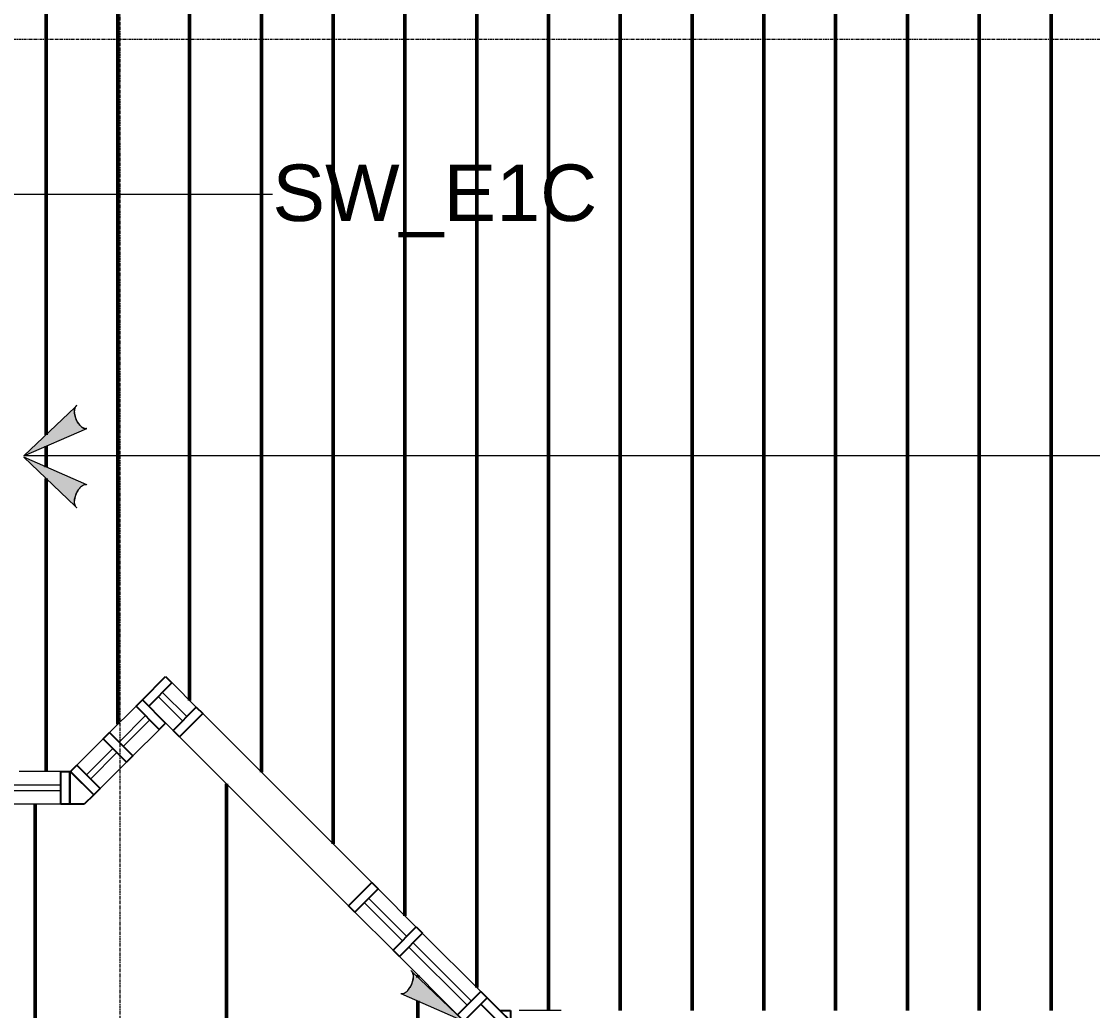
# Model space of a CAD drawing. Header units: inches. Extents: x -4036 to -1914, y 2 to 12338.
# Drawn here: x -2516.8 to -2337.7, y 11684.7 to 11850.2 of the extents above; entities that cross this region are included whole.
import ezdxf

# ---------------------------------------------------------------- set-up
doc = ezdxf.new("R2010")
doc.units = ezdxf.units.IN
doc.header["$MEASUREMENT"] = 0
doc.linetypes.add('Línea de rejilla', pattern=[0.875, 0.5, -0.125, 0.125, -0.125])
for name, color, linetype, lineweight in [('A-DETL-GENF', 92, 'Continuous', 9), ('A-GLAZ-CURT', 52, 'Continuous', 9), ('A-GLAZ-CWMG', 51, 'Continuous', 9), ('A-WALL-IDEN', 211, 'Continuous', 9), ('I-WALL', 2, 'Continuous', 9), ('S-BEAM', 12, 'Continuous', 9), ('S-BEAM-ANLY', 10, 'Continuous', 50), ('S-GRID', 1, 'Continuous', 9)]:
    doc.layers.add(name, color=color, linetype=linetype, lineweight=lineweight)
doc.styles.add('Arial', font='arial.ttf', dxfattribs={"height": 9.448819})

# ---------------------------------------------------------------- blocks, each defined once
blk = doc.blocks.new('Rectangular Mullion - 3 1_2_-1273269-FRAMING PLAN - 2ND FLOOR')
at = {"layer": 'A-GLAZ-CWMG'}
for p, q in [((-2426.57, 11684.74), (-2433.57, 11684.74)), ((-2426.57, 11681.24), (-2433.57, 11681.24))]:
    blk.add_line(p, q, dxfattribs=at)
blk = doc.blocks.new('System Panel - PlyWood-764934-FRAMING PLAN - 2ND FLOOR')
at = {"layer": 'A-GLAZ-CURT', "lineweight": 18}
for p, q in [((-6.88, -0.5), (-6.88, 0.5)), ((-6.88, 0.5), (6.88, 0.5)), ((6.88, 0.5), (6.88, -0.5)), ((6.88, -0.5), (-6.88, -0.5))]:
    blk.add_line(p, q, dxfattribs=at)
blk = doc.blocks.new('System Panel - PlyWood-1273264-FRAMING PLAN - 2ND FLOOR')
at = {"layer": 'A-GLAZ-CURT', "lineweight": 18}
for p, q in [((-7.25, -0.5), (-7.25, 0.5)), ((-7.25, 0.5), (1.75, 0.5)), ((1.75, 0.5), (1.75, -0.5)), ((1.75, -0.5), (-7.25, -0.5))]:
    blk.add_line(p, q, dxfattribs=at)
blk = doc.blocks.new('Rectangular Mullion - 5 1_2_-748980-FRAMING PLAN - 2ND FLOOR')
at = {"layer": 'A-GLAZ-CWMG'}
for p, q in [((-2440.01, 11687.94), (-2449.73, 11697.66)), ((-2443.9, 11684.05), (-2453.62, 11693.77))]:
    blk.add_line(p, q, dxfattribs=at)
blk = doc.blocks.new('Rectangular Mullion - 5 1_2_-748986-FRAMING PLAN - 2ND FLOOR')
at = {"layer": 'A-GLAZ-CWMG', "lineweight": 25}
for p, q in [((0, 2.75), (-1.5, 2.75)), ((-1.5, 2.75), (-1.5, -2.75)), ((0, -2.75), (0, 2.75)), ((-1.5, -2.75), (0, -2.75))]:
    blk.add_line(p, q, dxfattribs=at)
blk = doc.blocks.new('Rectangular Mullion - 5 1_2_-748987-FRAMING PLAN - 2ND FLOOR')
at = {"layer": 'A-GLAZ-CWMG', "lineweight": 25}
for p, q in [((-1.5, 2.75), (0, 2.75)), ((-1.5, -2.75), (-1.5, 2.75)), ((0, 2.75), (0, -2.75)), ((0, -2.75), (-1.5, -2.75))]:
    blk.add_line(p, q, dxfattribs=at)
blk = doc.blocks.new('Rectangular Mullion - 5 1_2_-748984-FRAMING PLAN - 2ND FLOOR')
at = {"layer": 'A-GLAZ-CWMG', "lineweight": 25}
for p, q in [((0.75, 2.75), (-0.75, 2.75)), ((-0.75, 2.75), (-0.75, -2.75)), ((0.75, -2.75), (0.75, 2.75)), ((-0.75, -2.75), (0.75, -2.75))]:
    blk.add_line(p, q, dxfattribs=at)
blk = doc.blocks.new('System Panel - PlyWood-1273103-FRAMING PLAN - 2ND FLOOR')
at = {"layer": 'A-GLAZ-CURT', "lineweight": 18}
for p, q in [((-3.12, -0.5), (-3.12, 0.5)), ((-3.12, 0.5), (3.12, 0.5)), ((3.12, 0.5), (3.12, -0.5)), ((3.12, -0.5), (-3.12, -0.5))]:
    blk.add_line(p, q, dxfattribs=at)
blk = doc.blocks.new('Rectangular Mullion - 5 1_2_-1273286-FRAMING PLAN - 2ND FLOOR')
at = {"layer": 'A-GLAZ-CWMG'}
for p, q in [((-2503.12, 11730.19), (-2507.54, 11725.77)), ((-2499.23, 11726.3), (-2503.65, 11721.88))]:
    blk.add_line(p, q, dxfattribs=at)
blk = doc.blocks.new('Rectangular Mullion - 5 1_2_-1273158-FRAMING PLAN - 2ND FLOOR')
at = {"layer": 'A-GLAZ-CWMG'}
for p, q in [((-2497.64, 11735.67), (-2502.06, 11731.25)), ((-2493.75, 11731.78), (-2498.17, 11727.36))]:
    blk.add_line(p, q, dxfattribs=at)
blk = doc.blocks.new('TRUSS - 24_-1469643-FRAMING PLAN - 2ND FLOOR')
at = {"layer": 'S-BEAM'}
for p, q in [((-143.79, 0), (-192.8, 0)), ((-138.4, 0), (-141.88, 0)), ((164.15, 0), (-136.49, 0))]:
    blk.add_line(p, q, dxfattribs=at)
blk = doc.blocks.new('TRUSS - 24_-1470480-FRAMING PLAN - 2ND FLOOR')
at = {"layer": 'S-BEAM'}
blk.add_line((160.21, 0), (-188.86, 0), dxfattribs=at)
blk = doc.blocks.new('TRUSS - 24_-1470465-FRAMING PLAN - 2ND FLOOR')
at = {"layer": 'S-BEAM'}
blk.add_line((158.21, 0), (-186.86, 0), dxfattribs=at)
blk = doc.blocks.new('TRUSS - 24_-1470450-FRAMING PLAN - 2ND FLOOR')
at = {"layer": 'S-BEAM'}
blk.add_line((164.21, 0), (-192.86, 0), dxfattribs=at)
blk = doc.blocks.new('TRUSS - 24_-1470435-FRAMING PLAN - 2ND FLOOR')
at = {"layer": 'S-BEAM'}
blk.add_line((170.21, 0), (-198.86, 0), dxfattribs=at)
blk = doc.blocks.new('TRUSS - 24_-1470418-FRAMING PLAN - 2ND FLOOR')
at = {"layer": 'S-BEAM'}
blk.add_line((176.21, 0), (-204.86, 0), dxfattribs=at)
blk = doc.blocks.new('TRUSS - 24_-1470401-FRAMING PLAN - 2ND FLOOR')
at = {"layer": 'S-BEAM'}
blk.add_line((182.21, 0), (-210.86, 0), dxfattribs=at)
blk = doc.blocks.new('TRUSS - 24_-V50-FRAMING PLAN - 2ND FLOOR')
at = {"layer": 'S-BEAM'}
blk.add_line((184.15, 0), (-212.8, 0), dxfattribs=at)
blk = doc.blocks.new('Rectangular Mullion - 5 1_2_-V91-FRAMING PLAN - 2ND FLOOR')
at = {"layer": 'A-GLAZ-CWMG'}
for p, q in [((-2487.57, 11735.49), (-2491.63, 11739.56)), ((-2491.45, 11731.6), (-2492.69, 11732.84))]:
    blk.add_line(p, q, dxfattribs=at)
blk = doc.blocks.new('System Panel - PlyWood-1273176-FRAMING PLAN - 2ND FLOOR')
at = {"layer": 'A-GLAZ-CURT', "lineweight": 18}
for p, q in [((-5.5, -0.5), (-5.5, 0.5)), ((-5.5, 0.5), (5.5, 0.5)), ((5.5, 0.5), (5.5, -0.5)), ((5.5, -0.5), (-5.5, -0.5))]:
    blk.add_line(p, q, dxfattribs=at)
blk = doc.blocks.new('Rectangular Mullion - 5 1_2_-1273174-FRAMING PLAN - 2ND FLOOR')
at = {"layer": 'A-GLAZ-CWMG'}
for p, q in [((-2510.2, 11724.74), (-2517.2, 11724.74)), ((-2510.2, 11719.24), (-2521.2, 11719.24))]:
    blk.add_line(p, q, dxfattribs=at)
blk = doc.blocks.new('Rectangular Mullion - 5 1_2_-753150-FRAMING PLAN - 2ND FLOOR')
at = {"layer": 'A-GLAZ-CWMG', "lineweight": 25}
for p, q in [((-1.5, 2.75), (0, 2.75)), ((-1.5, -2.75), (-1.5, 2.75)), ((0, 2.75), (0, -2.75)), ((0, -2.75), (-1.5, -2.75))]:
    blk.add_line(p, q, dxfattribs=at)
blk = doc.blocks.new('System Panel - PlyWood-1273268-FRAMING PLAN - 2ND FLOOR')
at = {"layer": 'A-GLAZ-CURT', "lineweight": 18}
for p, q in [((-0.88, -0.5), (-0.88, 0.5)), ((-0.88, 0.5), (4.87, 0.5)), ((4.87, 0.5), (4.87, -0.5)), ((4.87, -0.5), (-0.88, -0.5))]:
    blk.add_line(p, q, dxfattribs=at)
blk = doc.blocks.new('Rectangular Mullion - 5 1_2_-1273266-FRAMING PLAN - 2ND FLOOR')
at = {"layer": 'A-GLAZ-CWMG'}
for p, q in [((-2458.22, 11706.15), (-2461.58, 11709.51)), ((-2465.47, 11705.62), (-2462.11, 11702.26))]:
    blk.add_line(p, q, dxfattribs=at)
blk = doc.blocks.new('Rectangular Mullion - 5 1_2_-749712-FRAMING PLAN - 2ND FLOOR')
at = {"layer": 'A-GLAZ-CWMG', "lineweight": 25}
for p, q in [((0, 2.75), (-1.5, 2.75)), ((-1.5, 2.75), (-1.5, -2.75)), ((0, -2.75), (0, 2.75)), ((-1.5, -2.75), (0, -2.75))]:
    blk.add_line(p, q, dxfattribs=at)
blk = doc.blocks.new('Rectangular Mullion - 5 1_2_-749713-FRAMING PLAN - 2ND FLOOR')
at = {"layer": 'A-GLAZ-CWMG', "lineweight": 25}
for p, q in [((-1.5, 2.75), (0, 2.75)), ((-1.5, -2.75), (-1.5, 2.75)), ((0, 2.75), (0, -2.75)), ((0, -2.75), (-1.5, -2.75))]:
    blk.add_line(p, q, dxfattribs=at)
blk = doc.blocks.new('Rectangular Mullion - 5 1_2_-V95-FRAMING PLAN - 2ND FLOOR')
at = {"layer": 'A-GLAZ-CWMG'}
for p, q in [((-2450.8, 11698.72), (-2457.16, 11705.09)), ((-2454.68, 11694.83), (-2461.05, 11701.2))]:
    blk.add_line(p, q, dxfattribs=at)
blk = doc.blocks.new('Rectangular Mullion - 5 1_2_-748983-FRAMING PLAN - 2ND FLOOR')
at = {"layer": 'A-GLAZ-CWMG'}
for p, q in [((-2749.17, 11742.74), (-2765.17, 11742.74)), ((-2765.17, 11737.24), (-2749.17, 11737.24))]:
    blk.add_line(p, q, dxfattribs=at)
blk = doc.blocks.new('Rectangular Mullion - 5 1_2_-1273263-FRAMING PLAN - 2ND FLOOR')
at = {"layer": 'A-GLAZ-CWMG'}
for p, q in [((-2484.21, 11732.13), (-2486.5, 11734.43)), ((-2490.39, 11730.54), (-2488.1, 11728.24))]:
    blk.add_line(p, q, dxfattribs=at)
blk = doc.blocks.new('TRUSSES - TRUSSES-1430586-FRAMING PLAN - 2ND FLOOR')
at = {"layer": 'A-DETL-GENF'}
h = blk.add_hatch(color=256, dxfattribs=at)
h.paths.add_polyline_path([(213.45, 8.4), (213.54, 8.17), (213.59, 7.9), (213.56, 7.25), (213.36, 6.53), (213.02, 5.84), (212.59, 5.27), (212.13, 4.9), (211.9, 4.81), (211.69, 4.79), (211.5, 4.83), (222.05, 0.23)], flags=0)
h.paths.add_polyline_path([(222.05, 0), (211.69, -4.56), (211.9, -4.59), (212.13, -4.68), (212.36, -4.83), (212.82, -5.31), (213.21, -5.95), (213.48, -6.66), (213.59, -7.36), (213.54, -7.95), (213.45, -8.17), (214.49, -7.18)], flags=0)
for p, q in [((213.45, 8.4), (213.17, 8.66)), ((222.05, 0.23), (213.45, 8.4)), ((211.5, 4.83), (222.05, 0.23)), ((12.85, 0), (222.05, 0)), ((222.05, 0), (211.5, -4.6)), ((213.45, -8.17), (222.05, 0)), ((213.45, -8.17), (213.17, -8.43))]:
    blk.add_line(p, q, dxfattribs=at)
for centre, major_axis, start_param, end_param in [((212.34, 6.74), (0.84, 1.91), 5.767326, 6.283185), ((212.34, 6.74), (0.84, 1.91), 4.729651, 5.224453), ((212.34, 6.74), (0.84, 1.91), 5.251857, 5.755279), ((212.34, 6.74), (0.84, 1.91), 3.673425, 4.171554), ((212.34, 6.74), (0.84, 1.91), 4.203055, 4.696194), ((212.34, 6.74), (0.84, 1.91), 3.141593, 3.652293), ((212.34, -6.52), (-0.84, 1.91), 5.772485, 6.283185), ((212.34, -6.52), (-0.84, 1.91), 5.253224, 5.751353), ((212.34, -6.52), (-0.84, 1.91), 4.728584, 5.221723), ((212.34, -6.52), (-0.84, 1.91), 4.200325, 4.695127), ((212.34, -6.52), (-0.84, 1.91), 3.141593, 3.657452), ((212.34, -6.52), (-0.84, 1.91), 3.669499, 4.151752)]:
    blk.add_ellipse(centre, major_axis=major_axis, ratio=0.493649, start_param=start_param, end_param=end_param, dxfattribs=at)
for points, knots in [([(213.45, 8.4), (213.48, 8.33), (213.55, 8.18), (213.61, 7.82), (213.59, 7.26), (213.38, 6.52), (213.05, 5.84), (212.66, 5.3), (212.24, 4.94), (211.91, 4.79), (211.66, 4.78), (211.55, 4.81), (211.5, 4.83)], [0, 0, 0, 0, 0.066667, 0.133333, 0.266667, 0.4, 0.533333, 0.65, 0.766667, 0.883333, 0.941667, 1, 1, 1, 1]), ([(211.5, -4.6), (211.56, -4.58), (211.69, -4.55), (211.9, -4.57), (212.13, -4.67), (212.44, -4.87), (212.83, -5.28), (213.23, -5.93), (213.53, -6.73), (213.62, -7.41), (213.57, -7.9), (213.49, -8.09), (213.45, -8.17)], [0, 0, 0, 0, 0.066667, 0.133333, 0.2, 0.266667, 0.4, 0.533333, 0.666667, 0.833333, 0.916667, 1, 1, 1, 1])]:
    blk.add_open_spline(points, degree=3, knots=knots, dxfattribs=at)
blk = doc.blocks.new('TRUSSES - TRUSSES-1503725-FRAMING PLAN - 2ND FLOOR')
at = {"layer": 'A-DETL-GENF'}
h = blk.add_hatch(color=256, dxfattribs=at)
h.paths.add_polyline_path([(-372.17, 8.4), (-380.77, 0.23), (-370.41, 4.79), (-370.62, 4.81), (-370.85, 4.9), (-371.08, 5.06), (-371.54, 5.53), (-371.93, 6.17), (-372.2, 6.89), (-372.31, 7.59), (-372.26, 8.17)], flags=0)
h.paths.add_polyline_path([(-380.77, 0), (-372.17, -8.17), (-372.26, -7.95), (-372.31, -7.68), (-372.28, -7.02), (-372.08, -6.3), (-371.74, -5.61), (-371.31, -5.04), (-370.85, -4.68), (-370.62, -4.59), (-370.41, -4.56), (-370.22, -4.6)], flags=0)
for p, q in [((-380.77, 0), (-372.17, -8.17)), ((-370.22, -4.6), (-380.77, 0)), ((-372.17, -8.17), (-371.89, -8.43))]:
    blk.add_line(p, q, dxfattribs=at)
for start_param, end_param in [(1.061463, 1.554602), (0.531832, 1.029961), (0, 0.5107), (2.110265, 2.613686), (1.588058, 2.082861), (2.625734, 3.141593)]:
    blk.add_ellipse((-371.06, -6.52), major_axis=(0.84, 1.91), ratio=0.493649, start_param=start_param, end_param=end_param, dxfattribs=at)
blk.add_open_spline([(-372.17, -8.17), (-372.2, -8.1), (-372.26, -7.96), (-372.33, -7.59), (-372.31, -7.03), (-372.1, -6.3), (-371.77, -5.62), (-371.37, -5.08), (-370.96, -4.71), (-370.62, -4.57), (-370.38, -4.55), (-370.27, -4.58), (-370.22, -4.6)], degree=3, knots=[0, 0, 0, 0, 0.066667, 0.133333, 0.266667, 0.4, 0.533333, 0.65, 0.766667, 0.883333, 0.941667, 1, 1, 1, 1], dxfattribs=at)

msp = doc.modelspace()

# ---------------------------------------------------------------- linework, layer by layer
at = {"layer": 'A-WALL-IDEN'}
msp.add_line((-2519.95, 11821.3), (-2474.84, 11821.3), dxfattribs=at)
at = {"layer": 'I-WALL', "lineweight": 25}
for p, q in [((-2508.7, 11724.74), (-2508.57, 11724.74)), ((-2508.7, 11719.24), (-2508.7, 11724.74)), ((-2508.57, 11724.74), (-2508.53, 11724.63)), ((-2508.53, 11724.63), (-2504.71, 11720.82)), ((-2504.71, 11720.82), (-2506.29, 11719.24)), ((-2506.29, 11719.24), (-2508.7, 11719.24)), ((-2436.81, 11684.74), (-2435.07, 11684.74)), ((-2435.07, 11683), (-2436.81, 11684.74)), ((-2435.07, 11684.74), (-2435.07, 11683))]:
    msp.add_line(p, q, dxfattribs=at)
at = {"layer": 'S-BEAM-ANLY', "color": 7}
for p, q in [((-2512.69, 11781.05), (-2512.69, 12080.34)), ((-2500.69, 11762.62), (-2500.69, 12080.34)), ((-2488.69, 11766.61), (-2488.69, 12080.34)), ((-2476.69, 11754.61), (-2476.69, 12080.34)), ((-2464.69, 11742.61), (-2464.69, 12080.34)), ((-2452.69, 11730.61), (-2452.69, 12080.34)), ((-2440.69, 11718.61), (-2440.69, 12080.34)), ((-2428.69, 11714.74), (-2428.69, 12080.34)), ((-2416.69, 11714.74), (-2416.69, 12080.34)), ((-2404.69, 11714.74), (-2404.69, 12080.34)), ((-2392.69, 11714.74), (-2392.69, 12080.34)), ((-2380.69, 11714.74), (-2380.69, 12080.34)), ((-2368.69, 11714.74), (-2368.69, 12080.34)), ((-2356.69, 11714.74), (-2356.69, 12080.34)), ((-2344.69, 11714.74), (-2344.69, 12080.34)), ((-2512.69, 11775.66), (-2512.69, 11779.14)), ((-2512.69, 11754.74), (-2512.69, 11773.75)), ((-2488.69, 11736.61), (-2488.69, 11766.61)), ((-2500.69, 11732.62), (-2500.69, 11762.62)), ((-2512.69, 11724.74), (-2512.69, 11754.74)), ((-2476.69, 11724.61), (-2476.69, 11754.61)), ((-2464.69, 11712.61), (-2464.69, 11742.61)), ((-2452.69, 11700.61), (-2452.69, 11730.61)), ((-2482.53, 11722.68), (-2482.53, 11702.84)), ((-2514.53, 11719.24), (-2514.53, 11701.11)), ((-2440.69, 11688.61), (-2440.69, 11718.61)), ((-2428.69, 11684.74), (-2428.69, 11714.74)), ((-2416.69, 11684.74), (-2416.69, 11714.74)), ((-2404.69, 11684.74), (-2404.69, 11714.74)), ((-2392.69, 11684.74), (-2392.69, 11714.74)), ((-2380.69, 11684.74), (-2380.69, 11714.74)), ((-2368.69, 11684.74), (-2368.69, 11714.74)), ((-2356.69, 11684.74), (-2356.69, 11714.74)), ((-2344.69, 11684.74), (-2344.69, 11714.74)), ((-2482.53, 11702.84), (-2482.53, 11663.14)), ((-2514.53, 11701.11), (-2514.53, 11664.86)), ((-2450.53, 11690.68), (-2450.53, 11690.3)), ((-2450.53, 11686.35), (-2450.53, 11679.4))]:
    msp.add_line(p, q, dxfattribs=at)
at = {"layer": 'S-GRID', "linetype": 'Línea de rejilla'}
for p, q in [((-2500.32, 9786.33), (-2500.32, 12288.56)), ((-1959.43, 11847.19), (-3987.13, 11847.19))]:
    msp.add_line(p, q, dxfattribs=at)

# ---------------------------------------------------------------- block references
at = {"layer": 'A-DETL-GENF', "rotation": 180}
for name, p in [('TRUSSES - TRUSSES-1430586-FRAMING PLAN - 2ND FLOOR', (-2294.36, 11777.51)), ('TRUSSES - TRUSSES-1503725-FRAMING PLAN - 2ND FLOOR', (-2823.61, 11682.99))]:
    msp.add_blockref(name, p, dxfattribs=at)
at = {"layer": 'A-GLAZ-CURT'}
for name, p, rotation in [('System Panel - PlyWood-1273268-FRAMING PLAN - 2ND FLOOR', (-2490.13, 11734.17), 135), ('System Panel - PlyWood-1273103-FRAMING PLAN - 2ND FLOOR', (-2497.91, 11731.51), 224.9999999999989), ('System Panel - PlyWood-1273103-FRAMING PLAN - 2ND FLOOR', (-2503.39, 11726.03), 224.9999999999989), ('System Panel - PlyWood-1273176-FRAMING PLAN - 2ND FLOOR', (-2515.7, 11721.99), 180), ('System Panel - PlyWood-1273264-FRAMING PLAN - 2ND FLOOR', (-2457.87, 11701.9), 135), ('System Panel - PlyWood-764934-FRAMING PLAN - 2ND FLOOR', (-2446.82, 11690.86), 135)]:
    msp.add_blockref(name, p, dxfattribs=dict(at, rotation=rotation))
at = {"layer": 'A-GLAZ-CWMG', "extrusion": (0, 0, -1)}
for name, p, rotation in [('Rectangular Mullion - 5 1_2_-748986-FRAMING PLAN - 2ND FLOOR', (2494.64, 11738.67), 45), ('Rectangular Mullion - 5 1_2_-748984-FRAMING PLAN - 2ND FLOOR', (2500.65, 11728.77), 315.0000000000011), ('Rectangular Mullion - 5 1_2_-748986-FRAMING PLAN - 2ND FLOOR', (2506.66, 11722.76), 315.0000000000011), ('Rectangular Mullion - 5 1_2_-749712-FRAMING PLAN - 2ND FLOOR', (2460.16, 11704.2), 45), ('Rectangular Mullion - 5 1_2_-748984-FRAMING PLAN - 2ND FLOOR', (2452.21, 11696.25), 45)]:
    msp.add_blockref(name, p, dxfattribs=dict(at, rotation=rotation))
at = {"layer": 'A-GLAZ-CWMG'}
for name, p in [('Rectangular Mullion - 5 1_2_-V91-FRAMING PLAN - 2ND FLOOR', (0, 0)), ('Rectangular Mullion - 5 1_2_-1273158-FRAMING PLAN - 2ND FLOOR', (0, 0)), ('Rectangular Mullion - 5 1_2_-1273263-FRAMING PLAN - 2ND FLOOR', (0, 0)), ('Rectangular Mullion - 5 1_2_-1273286-FRAMING PLAN - 2ND FLOOR', (0, 0)), ('Rectangular Mullion - 5 1_2_-1273174-FRAMING PLAN - 2ND FLOOR', (0, 0)), ('Rectangular Mullion - 5 1_2_-753150-FRAMING PLAN - 2ND FLOOR', (-2508.7, 11721.99)), ('Rectangular Mullion - 5 1_2_-1273266-FRAMING PLAN - 2ND FLOOR', (0, 0)), ('Rectangular Mullion - 5 1_2_-V95-FRAMING PLAN - 2ND FLOOR', (0, 0)), ('Rectangular Mullion - 5 1_2_-748980-FRAMING PLAN - 2ND FLOOR', (0, 0)), ('Rectangular Mullion - 3 1_2_-1273269-FRAMING PLAN - 2ND FLOOR', (0, 0))]:
    msp.add_blockref(name, p, dxfattribs=at)
for name, p, rotation in [('Rectangular Mullion - 5 1_2_-748987-FRAMING PLAN - 2ND FLOOR', (-2494.64, 11734.78), 44.99999999999894), ('Rectangular Mullion - 5 1_2_-749713-FRAMING PLAN - 2ND FLOOR', (-2488.45, 11732.49), 315), ('Rectangular Mullion - 5 1_2_-748983-FRAMING PLAN - 2ND FLOOR', (-8832.3, 1473.49), 315.0000000000009), ('Rectangular Mullion - 5 1_2_-748983-FRAMING PLAN - 2ND FLOOR', (-8820.99, 1462.18), 314.9999999999991), ('Rectangular Mullion - 5 1_2_-748987-FRAMING PLAN - 2ND FLOOR', (-2440.9, 11684.93), 315), ('Rectangular Mullion - 5 1_2_-748987-FRAMING PLAN - 2ND FLOOR', (-2437.01, 11684.93), 45)]:
    msp.add_blockref(name, p, dxfattribs=dict(at, rotation=rotation))
at = {"layer": 'S-BEAM'}
for name, p, rotation in [('TRUSS - 24_-1469643-FRAMING PLAN - 2ND FLOOR', (-2512.69, 11917.54), 90.00000000000037), ('TRUSS - 24_-1470480-FRAMING PLAN - 2ND FLOOR', (-2500.69, 11921.48), 90.00000000000037), ('TRUSS - 24_-1470465-FRAMING PLAN - 2ND FLOOR', (-2488.69, 11923.48), 90.00000000000037), ('TRUSS - 24_-1470450-FRAMING PLAN - 2ND FLOOR', (-2476.69, 11917.48), 90.00000000000037), ('TRUSS - 24_-1470435-FRAMING PLAN - 2ND FLOOR', (-2464.69, 11911.48), 90.0000000000004), ('TRUSS - 24_-1470418-FRAMING PLAN - 2ND FLOOR', (-2452.69, 11905.48), 90.00000000000038), ('TRUSS - 24_-1470401-FRAMING PLAN - 2ND FLOOR', (-2440.69, 11899.48), 90.00000000000037), ('TRUSS - 24_-V50-FRAMING PLAN - 2ND FLOOR', (-2428.69, 11897.54), 90.00000000000037), ('TRUSS - 24_-V50-FRAMING PLAN - 2ND FLOOR', (-2416.69, 11897.54), 90.00000000000037), ('TRUSS - 24_-V50-FRAMING PLAN - 2ND FLOOR', (-2404.69, 11897.54), 90.00000000000037), ('TRUSS - 24_-V50-FRAMING PLAN - 2ND FLOOR', (-2392.69, 11897.54), 90.00000000000037), ('TRUSS - 24_-V50-FRAMING PLAN - 2ND FLOOR', (-2380.69, 11897.54), 90.00000000000037), ('TRUSS - 24_-V50-FRAMING PLAN - 2ND FLOOR', (-2368.69, 11897.54), 90.00000000000037), ('TRUSS - 24_-V50-FRAMING PLAN - 2ND FLOOR', (-2356.69, 11897.54), 90.00000000000037), ('TRUSS - 24_-V50-FRAMING PLAN - 2ND FLOOR', (-2344.69, 11897.54), 90.00000000000037)]:
    msp.add_blockref(name, p, dxfattribs=dict(at, rotation=rotation))

# ---------------------------------------------------------------- texts
at = {"layer": 'A-WALL-IDEN', "insert": (-2474.84, 11826.25), "char_height": 9.449, "width": 66.054, "attachment_point": 1, "style": 'Arial'}
msp.add_mtext('SW_E1C', dxfattribs=at)

doc.saveas('drawing.dxf')
